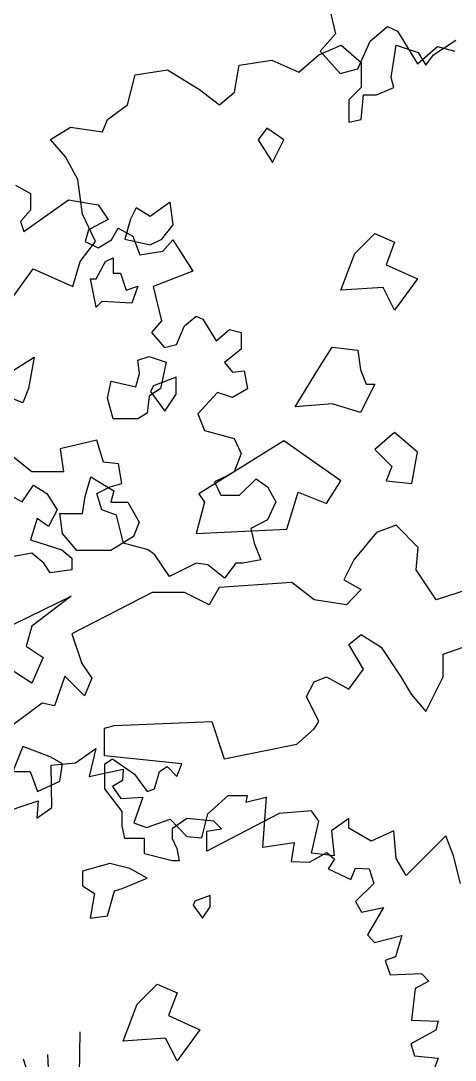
# Model space of a CAD drawing. Header units: inches. Extents: x -11 to 128, y 7 to 56.
# Drawn here: x 47.972 to 48.244, y 22.589 to 23.239 of the extents above; entities that cross this region are included whole.
import ezdxf

# ---------------------------------------------------------------- set-up
doc = ezdxf.new("R2010")
doc.units = ezdxf.units.IN
doc.header["$MEASUREMENT"] = 0
doc.layers.add('CAY', color=94, linetype='Continuous')
doc.layers.add('CAY-3', color=61, linetype='Continuous')
picture_1 = doc.add_image_def('image1.jpg', size_in_pixel=(1680, 1093))

# ---------------------------------------------------------------- blocks, each defined once
blk = doc.blocks.new('A$C76451831')
at = {"layer": 'CAY'}
for p, q in [((3035.1, 1358.6), (3052.2, 1286.6)), ((3052.2, 1286.6), (3031, 1262.4))]:
    blk.add_line(p, q, dxfattribs=at)
for points in [[(5153.6, 1678.5), (5213.7, 1698.6), (5211.6, 1674.3), (5232.7, 1689.1), (5231.6, 1748.1), (5265.4, 1751.3), (5293.9, 1771.3), (5284.4, 1732.3), (5331.8, 1742.9), (5330.8, 1727), (5317.1, 1718.6), (5328.7, 1701.7), (5359.3, 1703.8), (5346.6, 1668), (5364.5, 1661.6), (5397.2, 1673.2), (5420.4, 1649), (5441.5, 1646.9), (5450, 1680.6), (5478.4, 1705.9), (5504.8, 1705.9), (5502.7, 1696.5), (5531.2, 1703.8), (5525.9, 1634.2), (5570.2, 1640.6), (5566, 1614.2), (5591.3, 1613.1), (5615.5, 1626.8), (5626.1, 1617.3), (5617.7, 1603.6), (5649.3, 1588.9), (5655.6, 1604.7), (5674.6, 1603.6), (5680.9, 1583.6), (5655.6, 1558.3), (5664.1, 1543.5), (5694.7, 1549.8), (5672.5, 1511.9), (5682, 1501.3), (5720, 1510.8), (5711.5, 1481.3), (5696.8, 1476), (5704.1, 1456), (5747.4, 1458.1), (5757.9, 1447.5), (5738.9, 1437), (5733.7, 1392.7), (5770.6, 1391.6), (5767.4, 1379), (5732.6, 1360), (5737.9, 1343.1), (5770.6, 1340), (5762.2, 1317.8)], [(5271.7, 1376.9), (5269.6, 1256.6), (5264.3, 1187)], [(5192.6, 1338.9), (5231.6, 1214.5)], [(5226.4, 1345.2), (5228.5, 1307.3), (5214.8, 1274.6)]]:
    blk.add_lwpolyline(points, dxfattribs=at)
for points in [[(5431.9, 1558.7), (5429.3, 1553.4), (5442.5, 1535), (5453, 1550.8), (5453, 1566.7)], [(5351.5, 1415.3), (5379.2, 1443), (5406.9, 1431.1), (5395, 1399.4), (5438.6, 1379.6), (5406.9, 1336.1), (5391, 1367.8), (5331.7, 1363.8)], [(2577.1, 788.1), (2577.1, 823.8), (2600.8, 815.8), (2632.5, 835.6), (2624.6, 792.1), (2616.7, 772.3)]]:
    blk.add_lwpolyline(points, close=True, dxfattribs=at)
at = {"layer": 'CAY-3'}
for p, q in [((3100.6, 1276), (3124.7, 1296.6)), ((3124.7, 1296.6), (3138.9, 1290.1)), ((3138.9, 1290.1), (3166.6, 1244.7)), ((3083.5, 1237.6), (3100.6, 1276)), ((3188.9, 1257), (3220.2, 1277.6)), ((3029.1, 1257), (3060.4, 1270.6)), ((3031, 1262.4), (3058.7, 1231.2)), ((3060.4, 1270.6), (3088.1, 1246.4)), ((3130, 1225.7), (3137, 1270.6)), ((3137, 1270.6), (3167.7, 1260.5)), ((3166.6, 1244.7), (3194.3, 1268.9)), ((3167.7, 1260.5), (3178.3, 1242.8)), ((3194.3, 1268.9), (3218.5, 1262.4)), ((2918.3, 1242.8), (2963.7, 1249.9)), ((2963.7, 1249.9), (3001.4, 1232.8)), ((3001.4, 1232.8), (3029.1, 1257)), ((3088.1, 1246.4), (3088.1, 1211.6)), ((3178.3, 1242.8), (3188.9, 1257)), ((2773.2, 1229.3), (2818.1, 1236.4)), ((2818.1, 1236.4), (2862.9, 1208.6)), ((2911.8, 1205.1), (2918.3, 1242.8)), ((3058.7, 1231.2), (3083.5, 1237.6)), ((2762.6, 1187.4), (2773.2, 1229.3)), ((3133.5, 1211.6), (3130, 1225.7)), ((2862.9, 1208.6), (2890.6, 1187.4)), ((2890.6, 1187.4), (2911.8, 1205.1)), ((3088.1, 1211.6), (3071, 1194.5)), ((3109.3, 1201.6), (3133.5, 1211.6)), ((3071, 1194.5), (3071, 1163.2)), ((3088.1, 1166.8), (3091.6, 1201.6)), ((3091.6, 1201.6), (3109.3, 1201.6)), ((2734.9, 1166.8), (2762.6, 1187.4)), ((2727.8, 1149.6), (2734.9, 1166.8)), ((3071, 1163.2), (3088.1, 1166.8)), ((2655.3, 1139), (2683, 1156.1)), ((2683, 1156.1), (2727.8, 1149.6)), ((2676, 1114.8), (2655.3, 1139)), ((2693.6, 1083.6), (2676, 1114.8)), ((2700.1, 1035.2), (2693.6, 1083.6)), ((2717.8, 996.9), (2700.1, 1035.2)), ((2696.6, 969.1), (2717.8, 996.9)), ((2561.2, 861.8), (2631.1, 959.1)), ((2631.1, 959.1), (2686.6, 934.3)), ((2686.6, 934.3), (2696.6, 969.1)), ((3137, 601.7), (3109.3, 591.6)), ((3167.7, 570.4), (3137, 601.7)), ((3109.3, 591.6), (3078.1, 553.3)), ((3164.8, 539.7), (3167.7, 570.4)), ((3078.1, 553.3), (3063.9, 525.6)), ((3192.5, 497.8), (3164.8, 539.7)), ((2991.4, 522), (2890.2, 514.9)), ((3022.7, 497.8), (2991.4, 522)), ((3063.9, 525.6), (3088.1, 512)), ((2797, 507.9), (2685, 450.4)), ((2841.8, 507.9), (2797, 507.9)), ((2876.6, 490.8), (2841.8, 507.9)), ((2890.2, 514.9), (2876.6, 490.8)), ((3088.1, 512), (3067.5, 490.8)), ((3237.3, 512), (3192.5, 497.8)), ((3067.5, 490.8), (3022.7, 497.8)), ((2685, 450.4), (2699.2, 409.1)), ((3071, 435.3), (3088.1, 449.5)), ((3088.1, 449.5), (3115.8, 431.8)), ((3091.6, 401.1), (3071, 435.3)), ((3115.8, 431.8), (3143.5, 390.5)), ((3202.5, 421.8), (3230.2, 431.8)), ((3202.5, 390.5), (3202.5, 421.8)), ((2699.2, 409.1), (2712.7, 388.5)), ((2675.1, 391.3), (2660.8, 350.1)), ((2685, 381.4), (2675.1, 391.3)), ((3071, 373.4), (3091.6, 401.1)), ((2702.7, 363.7), (2685, 381.4)), ((2712.7, 388.5), (2702.7, 363.7)), ((3012, 362.8), (3022.7, 383.4)), ((3022.7, 383.4), (3039.8, 390.5)), ((3039.8, 390.5), (3071, 373.4)), ((3143.5, 390.5), (3157.7, 366.3)), ((3178.3, 342.1), (3202.5, 390.5)), ((3029.1, 328), (3012, 362.8)), ((3157.7, 366.3), (3178.3, 342.1)), ((2643.7, 353.7), (2601.9, 322.4)), ((2660.8, 350.1), (2643.7, 353.7)), ((2730.4, 318.9), (2744, 322.4)), ((2730.4, 280.5), (2730.4, 318.9)), ((2744, 322.4), (2880.2, 328)), ((2880.2, 328), (2897.3, 276)), ((3022.7, 317.9), (3029.1, 328)), ((2998.5, 296.7), (3022.7, 317.9)), ((2897.3, 276), (2998.5, 296.7)), ((2838.3, 269), (2730.4, 280.5)), ((2731, 269), (2741.6, 276)), ((2741.6, 276), (2772.3, 254.8)), ((2731, 234.2), (2731, 269)), ((2807.1, 258.3), (2817.7, 265.4)), ((2817.7, 265.4), (2831.2, 251.3)), ((2831.2, 251.3), (2838.3, 269)), ((2772.3, 254.8), (2790, 230.6)), ((2800, 234.2), (2807.1, 258.3)), ((2755.2, 202.9), (2731, 234.2)), ((2790, 230.6), (2800, 234.2)), ((2755.2, 182.3), (2755.2, 202.9)), ((3019.1, 203.5), (2973.7, 200)), ((3029.1, 189.3), (3019.1, 203.5)), ((2845.4, 192.9), (2824.7, 178.7)), ((2883.1, 189.3), (2845.4, 192.9)), ((2973.7, 200), (2873.1, 147.5)), ((2893.7, 178.7), (2883.1, 189.3)), ((3019.1, 144.5), (3029.1, 189.3)), ((3071, 192.9), (3046.8, 175.8)), ((3071, 179.3), (3071, 192.9)), ((2758.7, 165.1), (2755.2, 182.3)), ((2824.7, 178.7), (2824.7, 165.1)), ((2873.1, 175.2), (2893.7, 178.7)), ((2873.1, 147.5), (2873.1, 175.2)), ((3046.8, 175.8), (3050.4, 141)), ((3102.3, 161.6), (3071, 179.3)), ((3133.5, 175.8), (3102.3, 161.6)), ((3137, 137.4), (3133.5, 175.8)), ((2786.4, 165.1), (2758.7, 165.1)), ((2786.4, 143.9), (2786.4, 165.1)), ((2824.7, 165.1), (2831.2, 151)), ((3206, 168.7), (3181.9, 144.5)), ((3216.6, 141), (3206, 168.7)), ((2831.2, 151), (2834.8, 133.9)), ((2824.7, 133.9), (2786.4, 143.9)), ((2834.8, 133.9), (2824.7, 133.9)), ((3050.4, 141), (3019.1, 144.5)), ((3150.6, 113.3), (3137, 137.4)), ((3181.9, 144.5), (3150.6, 113.3)), ((3226.7, 102.6), (3216.6, 141))]:
    blk.add_line(p, q, dxfattribs=at)
for points in [[(6586.8, 1153.4), (6607.6, 1142), (6607.6, 1118.8), (6593.5, 1102.7), (6598.2, 1088.9), (6660.3, 1132.9), (6702, 1125.9), (6715.7, 1105.4), (6688.2, 1091.2), (6683.5, 1075.1), (6702, 1066.1), (6720.4, 1077.5), (6729.5, 1093.6), (6750.3, 1082.2), (6759.7, 1056.6), (6792, 1061.4), (6805.7, 1077.5), (6833.6, 1033.4), (6778.6, 1012.2), (6790, 964.2), (6775.9, 948.1), (6794.3, 927.3), (6810.8, 931.6), (6822.2, 957.2), (6838.4, 970.9), (6847.8, 966.6), (6866.3, 936.3), (6884.7, 952.4), (6900.9, 948.1), (6900.9, 924.9), (6877.7, 906.4), (6889.1, 892.7), (6905.2, 894.6), (6909.9, 869.5), (6889.1, 857.7), (6868.2, 864.7), (6840.7, 834.9), (6849.8, 811.7), (6891.4, 800.2), (6900.9, 779.4), (6891.4, 753.8), (6882.4, 749.1), (6863.9, 740.1), (6872.9, 721.6), (6898.5, 721.6), (6921.7, 744.4), (6937.8, 733), (6949.2, 712.2), (6937.8, 687), (6914.6, 675.2), (6919.3, 654.4), (6928.4, 631.5), (6903.2, 626.8), (6893.8, 626.8), (6877.7, 606), (6854.5, 624.5), (6838.4, 626.8), (6801.4, 608.3), (6780.6, 638.2), (6771.5, 645.3), (6736.9, 654.4), (6727.5, 693.7), (6706.7, 700.8), (6700, 724), (6718.5, 733), (6734.6, 737.7), (6729.9, 765.3), (6709, 767.6), (6700, 797.9), (6648.9, 786.1), (6653.6, 753.8), (6609.6, 753.8), (6577.4, 779.4)], [(6570.3, 725.9), (6595.8, 712.2), (6611.9, 735.4), (6630.4, 724), (6644.6, 700.8), (6632.8, 677.6), (6616.7, 689), (6607.6, 659.1), (6651.2, 645.3), (6665, 633.5), (6665, 617.4), (6635.1, 613.1), (6626.1, 626.8), (6609.6, 640.6), (6584.4, 635.9)]]:
    blk.add_lwpolyline(points, dxfattribs=at)
for points in [[(2980.4, 1138.9), (2956.7, 1154.8), (2944.8, 1138.9), (2964.6, 1107.2)], [(2826, 1020.1), (2822.1, 1051.8), (2794.4, 1032), (2774.6, 1043.9), (2766.7, 1028), (2758.7, 1000.3), (2794.4, 992.4), (2810.2, 1000.3)], [(6712, 1046.9), (6722.6, 1052.1), (6722.6, 1031), (6733.1, 1031), (6741, 1007.2), (6756.9, 1012.5), (6748.9, 988.8), (6706.7, 991.4), (6698.8, 983.5), (6690.9, 1023.1), (6698.8, 1023.1)], [(3079.4, 980.5), (3107.1, 1008.2), (3134.8, 996.3), (3123, 964.7), (3166.5, 944.9), (3134.8, 901.3), (3119, 933), (3059.6, 929)], [(6714.6, 856.8), (6719.9, 880.5), (6754.2, 872.6), (6759.5, 891.1), (6756.9, 909.6), (6772.7, 914.8), (6796.5, 906.9), (6788.5, 870), (6772.7, 859.4), (6770.1, 835.6), (6756.9, 827.7), (6722.6, 827.7)], [(3027.9, 818.1), (3047.7, 849.8), (3083.4, 845.8), (3087.3, 818.1), (3095.2, 798.3), (3107.1, 798.3), (3087.3, 758.7), (3047.7, 770.6), (2996.3, 766.6)], [(2798.8, 796), (2794.8, 788.1), (2814.6, 760.4), (2830.5, 784.1), (2830.5, 807.9)], [(3158.6, 659.7), (3166.5, 703.3), (3134.8, 731), (3107.1, 707.2), (3130.9, 683.5), (3123, 663.7)], [(3039.8, 632), (3059.6, 663.7), (2980.4, 719.1), (2862.1, 645.5), (2870, 633.6), (2858.2, 590.1), (2984.4, 596.3), (3000.2, 647.8)], [(2739.4, 633.6), (2763.2, 633.6), (2779, 605.9), (2771.1, 586.1), (2739.4, 566.3), (2691.9, 566.3), (2672.1, 590.1), (2668.1, 617.8), (2699.8, 617.8), (2703.8, 641.6), (2711.7, 669.3), (2743.4, 649.5)], [(2573.8, 417.4), (2565.9, 445.1), (2684, 503), (2629.2, 460.9), (2621.3, 433.2), (2645.1, 417.4), (2629.2, 381.7)], [(2654.9, 279), (2616.6, 293.2), (2603, 258.3), (2627.2, 258.3), (2637.2, 230.6), (2668.5, 244.8), (2672, 269)], [(2765.8, 123.3), (2738.1, 130.3), (2699.7, 119.7), (2699.7, 99.1), (2716.8, 88.5), (2710.4, 54.3), (2734.5, 57.2), (2744.6, 92), (2755.2, 95.5), (2790, 109.7)]]:
    blk.add_lwpolyline(points, close=True, dxfattribs=at)

msp = doc.modelspace()

# ---------------------------------------------------------------- block references
at = {"layer": 'CAY', "xscale": 0.0004489089019145984, "yscale": 0.0004489089019145984, "zscale": 0.0004489089019145984}
for p in [(46.79873, 22.65309), (45.01204, 22.6181), (45.64264, 21.98826)]:
    msp.add_blockref('A$C76451831', p, dxfattribs=at)

# ---------------------------------------------------------------- pictures from other files: only their frames are drawn
image = msp.add_image(picture_1, insert=(12.49661, 7.37723), size_in_units=(74.4025, 48.40591))
image.dxf.flags = 6

doc.saveas('drawing.dxf')
